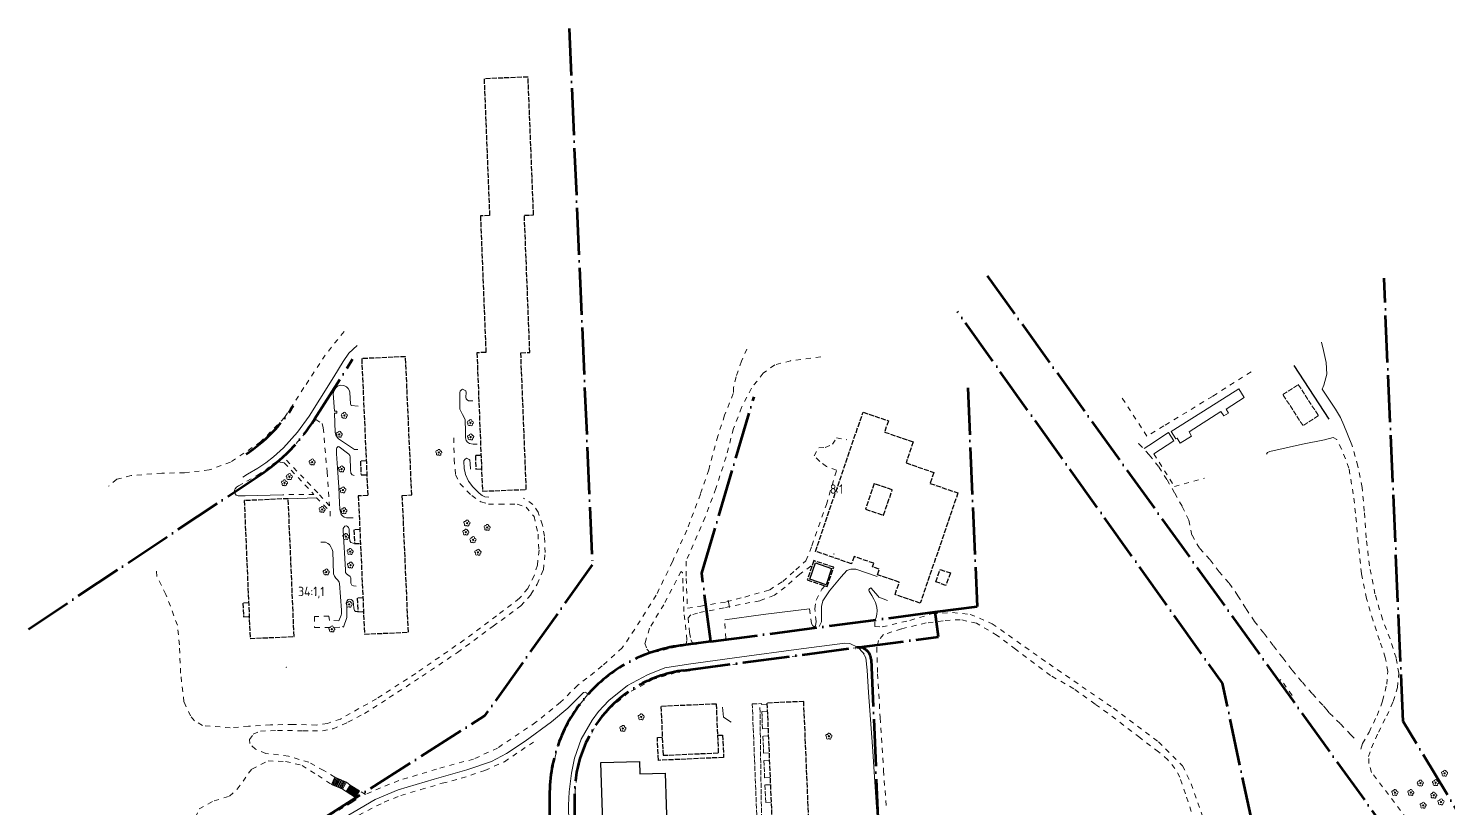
# Model space of a CAD drawing. Header units: metres. Extents: x 153803 to 154505, y 6403132 to 6403840.
# Drawn here: x 153802.8 to 154255.8, y 6403591.4 to 6403840.2 of the extents above; entities that cross this region are included whole.
import ezdxf
from ezdxf.enums import TextEntityAlignment as Align

# ---------------------------------------------------------------- set-up
doc = ezdxf.new("R2010")
doc.units = ezdxf.units.M
for name, pattern in [('Användninggräns', [19.1, 15, -2, 0.1, -2]), ('Hus', [2, 1.6, -0.4]), ('Vägkant-kantremsa', [3.2, 1.6, -1.6])]:
    doc.linetypes.add(name, pattern=pattern)
for name, color, linetype, lineweight in [('BYG_HUSLIV_BYGG_L', 41, 'Continuous', 25), ('BYG_SKÄRMTAK_TAKKONTUR', 131, 'Hus', 18), ('BYG_TAKKONTUR_BYGG_L', 4, 'Hus', 25), ('BYG_TAKKONTUR_UTBYGG_L', 4, 'Hus', 25), ('DP_ANVÄNDNING_GRÄNS', 143, 'Användninggräns', 70), ('FAS_FASTIGHETSBET', 239, 'Continuous', 18), ('FAS_KVARTERSNAMN', 55, 'Continuous', 35), ('PRI_MARK_MUR', 181, 'Continuous', 25), ('PRI_MARK_STAKET_GRIND', 2, 'Staket', 18), ('PRI_MARK_TRAPPA_PLANSTEG', 40, 'Continuous', 18), ('PRI_MARK_TRAPPA_YTTER', 51, 'Continuous', 18), ('PRI_MARKSLAG_LÖVTRÄD', 100, 'Continuous', 18), ('PRI_VÄG_KANTSTÖD', 34, 'Continuous', 18), ('PRI_VÄG_STIG', 34, 'Vägkant-kantremsa', 18), ('PRI_VÄG_VÄGKANT', 34, 'Vägkant-kantremsa', 18)]:
    doc.layers.add(name, color=color, linetype=linetype, lineweight=lineweight)
doc.layers.add('FAS_FASTIGHETSBET_TXT', color=239, linetype='Continuous')
doc.styles.add('ISO', font='iso.shx')
doc.linetypes.add('Staket', pattern='A,10,[100,sma.shx,S=1,R=0,X=0,Y=0],0', length=10)

# ---------------------------------------------------------------- blocks, each defined once
blk = doc.blocks.new('PRI_M_LÖVTRÄD')
blk.add_circle((0, 0), 0.2)
for centre, radius, start, end in [((-0.601762, 0.206006), 0.384732, 57.341651, 261.23001), ((0.047722, 0.56156), 0.443002, 345.022908, 184.096476), ((0.585988, 0.07036), 0.392534, 269.444378, 106.321877), ((-0.395828, -0.476108), 0.401424, 131.233971, 330.911027), ((0.306072, -0.564084), 0.367104, 196.976003, 41.224955)]:
    blk.add_arc(centre, radius, start, end)
blk = doc.blocks.new('OSYNLIG')
blk.add_circle((0, 0), 0.005)

msp = doc.modelspace()

# ---------------------------------------------------------------- linework, layer by layer
at = {"layer": 'BYG_HUSLIV_BYGG_L'}
msp.add_polyline3d([(154052.06, 6403664.52, 96.45), (154053.84, 6403669.72, 96.45), (154059.04, 6403667.95, 96.45), (154057.27, 6403662.75, 96.45)], close=True, dxfattribs=at)
msp.add_polyline3d([(153997.7, 6403606.43, 87.74), (153997.83, 6403602.43, 87.74), (154005.92, 6403602.69, 87.74), (154007.22, 6403562.71, 87.74), (153999.12, 6403562.45, 87.74), (153999.25, 6403558.45, 87.74), (153986.96, 6403558.06, 87.74), (153985.4, 6403606.03, 87.74), (153997.7, 6403606.43, 87.74)], dxfattribs=at)
at = {"layer": 'BYG_SKÄRMTAK_TAKKONTUR'}
msp.add_polyline3d([(154209.4, 6403713.5, 83.99), (154202.99, 6403723.38, 84.14), (154207.9, 6403726.57, 83.23), (154214.31, 6403716.69, 83.08)], close=True, dxfattribs=at)
for points in [[(154040.93, 6403565.06, 91.52), (154039.18, 6403564.99, 91.52), (154039.4, 6403559.54, 91.51), (154036.37, 6403559.42, 91.51), (154033.71, 6403624.73, 91.57), (154036.63, 6403624.85, 91.57), (154036.64, 6403624.58, 91.57), (154038.42, 6403624.65, 91.57)], [(154037.07, 6403560.01, 0), (154036.16, 6403623.94, 0)], [(154038.51, 6403622.44, 91.58), (154036.76, 6403622.37, 91.58), (154036.99, 6403616.81, 91.58), (154038.75, 6403616.88, 91.58)], [(154038.85, 6403614.55, 91.58), (154037.12, 6403614.48, 91.58), (154037.34, 6403609.06, 91.58), (154039.07, 6403609.13, 91.58)], [(154039.17, 6403606.77, 91.58), (154037.44, 6403606.69, 91.58), (154037.67, 6403601.23, 91.58), (154039.4, 6403601.31, 91.58)], [(154039.5, 6403599, 91.58), (154037.77, 6403598.93, 91.58), (154038, 6403593.36, 91.58), (154039.74, 6403593.43, 91.58)]]:
    msp.add_polyline3d(points, dxfattribs=at)
at = {"layer": 'BYG_TAKKONTUR_BYGG_L'}
for points in [[(153961.63, 6403693.16, 123.53), (153959.89, 6403736.74, 123.79), (153962.76, 6403736.86, 123.43), (153961.02, 6403780.57, 123.66), (153963.95, 6403780.69, 123.43), (153962.2, 6403824.68, 123.56), (153948.17, 6403824.12, 123.65), (153949.91, 6403780.47, 123.4), (153947.01, 6403780.36, 123.78), (153948.74, 6403736.84, 123.45), (153945.88, 6403736.73, 123.74), (153947.64, 6403692.6, 123.48)], [(153924.02, 6403647.63, 127.85), (153922.07, 6403691.27, 128.26), (153925.09, 6403691.41, 127.96), (153923.12, 6403735.48, 127.97), (153909.13, 6403734.86, 127.97), (153911.07, 6403691.22, 128.03), (153908.05, 6403691.09, 128.25), (153910.02, 6403647.01, 128.03)], [(154053.86, 6403673.41, 99), (154069.05, 6403717.79, 99), (154077.13, 6403715.03, 101.06), (154075.91, 6403711.46, 101.06), (154085.06, 6403708.33, 99.43), (154082.76, 6403701.6, 100.18), (154091.6, 6403698.58, 101.97), (154090.41, 6403695.1, 101.89), (154099.34, 6403692.05, 99.65), (154087.3, 6403656.88, 99.37), (154079.25, 6403659.62, 101.28), (154080.61, 6403663.57, 100.63), (154073.65, 6403665.95, 98.89), (154074.25, 6403667.71, 100.87), (154072.09, 6403668.44, 100.06), (154072.48, 6403669.59, 100.07), (154066.18, 6403671.74, 99.69), (154065.4, 6403669.47, 99.46)], [(154075.6, 6403684.93, 99.88), (154078.38, 6403693.03, 99.94), (154072.6, 6403695, 101.47), (154069.83, 6403686.9, 101.41)], [(153887.57, 6403646.23, 127.88), (153885.68, 6403690.19, 128.02), (153871.65, 6403689.59, 128.02), (153873.54, 6403645.63, 128.02)], [(154057.65, 6403662.18, 98.9), (154059.71, 6403668.32, 98.9), (154053.31, 6403670.46, 98.9), (154051.25, 6403664.32, 98.9)], [(154092.29, 6403663.68, 99.35), (154093.67, 6403667.66, 99.35), (154096.9, 6403666.54, 98.65), (154095.51, 6403662.56, 98.65)], [(154005.25, 6403608.37, 92.53), (154022.99, 6403609.14, 92.54), (154022.31, 6403624.72, 93.6), (154004.58, 6403623.95, 93.42)], [(154052.9, 6403560.12, 91.98), (154050.14, 6403625.52, 91.91), (154038.4, 6403625.02, 91.58), (154041.16, 6403559.62, 91.49)]]:
    msp.add_polyline3d(points, close=True, dxfattribs=at)
at = {"layer": 'BYG_TAKKONTUR_UTBYGG_L'}
for points in [[(153947.18, 6403704.01, 123.53), (153945.39, 6403703.94, 123.53), (153945.56, 6403699.6, 123.53), (153947.35, 6403699.68, 123.53)], [(153910.58, 6403702.29, 127.89), (153908.72, 6403702.21, 127.89), (153908.92, 6403697.76, 127.89), (153910.78, 6403697.84, 127.89)], [(153908.53, 6403680.36, 127.89), (153906.67, 6403680.27, 127.89), (153906.87, 6403675.88, 127.89), (153908.73, 6403675.96, 127.89)], [(153873.05, 6403656.99, 127.85), (153871.23, 6403656.91, 127.88), (153871.42, 6403652.57, 127.88), (153873.24, 6403652.65, 127.85)], [(153909.5, 6403658.56, 127.93), (153907.69, 6403658.48, 127.94), (153907.89, 6403654.15, 127.94), (153909.7, 6403654.23, 127.93)], [(154022.74, 6403614.78, 90.33), (154024.26, 6403614.84, 90.61), (154024.57, 6403607.67, 90.25), (154003.78, 6403606.76, 90.26), (154003.46, 6403614.06, 90.61), (154005, 6403614.13, 90.59)]]:
    msp.add_polyline3d(points, dxfattribs=at)
at = {"layer": 'DP_ANVÄNDNING_GRÄNS', "flags": 128}
for points in [[(153975.31, 6403840.18), (153982.69, 6403669.06)], [(154108.61, 6403761.31), (154279.74, 6403523.61), (154286.45, 6403523.94), (154287.52, 6403501.45), (154268.09, 6403500.71), (154226.75, 6403509.78)], [(154241.34, 6403619.15), (154235.24, 6403760.56)], [(154205.21, 6403530.55), (154183.73, 6403631.33), (154099.18, 6403749.85)], [(153894.12, 6403715.56), (153906.23, 6403734.66)], [(154017.61, 6403666.46), (154034.27, 6403722.64)], [(154102.43, 6403725.59), (154105.44, 6403655.86)], [(153802.81, 6403648.6), (153876.68, 6403697.75)], [(153982.69, 6403669.06), (153948.3, 6403620.94)], [(154020.49, 6403644.65), (154017.61, 6403666.46)], [(154092.04, 6403654.09), (154105.44, 6403655.86)], [(154020.49, 6403644.65), (154092.04, 6403654.09)], [(154093.09, 6403646.16), (154092.04, 6403654.09)], [(154067.11, 6403642.74), (154093.09, 6403646.16)], [(154020.49, 6403644.65), (154010.78, 6403643.37)], [(154011.83, 6403635.44), (154067.11, 6403642.74)], [(154071.63, 6403638.94), (154073.95, 6403585.16)], [(153879.74, 6403577.29), (153948.3, 6403620.94)], [(154275.21, 6403563.07), (154241.34, 6403619.15)], [(153969.05, 6403595.51), (153970.05, 6403422.81)], [(153977.05, 6403595.55), (153977.66, 6403489.32)]]:
    msp.add_lwpolyline(points, dxfattribs=at)
for points in [[(153872.25, 6403704.4, 0.105021), (153887.36, 6403719.85)], [(153876.68, 6403697.75, 0.10542), (153894.17, 6403715.63)], [(154010.78, 6403643.37, 0.377942), (153969.05, 6403595.51)], [(154071.63, 6403638.94, 0.441089), (154067.11, 6403642.74)], [(154011.83, 6403635.44, 0.37801), (153977.05, 6403595.55)]]:
    msp.add_lwpolyline(points, format="xyb", dxfattribs=at)
at = {"layer": 'PRI_MARK_MUR'}
msp.add_polyline3d([(154217.76, 6403715.6, 81.18), (154206.6, 6403732.73, 81.03)], dxfattribs=at)
at = {"layer": 'PRI_MARK_STAKET_GRIND'}
msp.add_polyline3d([(154026, 6403657.8, 97.44), (154026.42, 6403655.52, 97.21)], dxfattribs=at)
at = {"layer": 'PRI_MARK_TRAPPA_PLANSTEG'}
for points in [[(153899.51, 6403599.01, 103.53), (153900.54, 6403601.44, 103.65)], [(153900.82, 6403601.31, 103.5), (153899.77, 6403598.9, 103.39)], [(153900.04, 6403598.78, 103.26), (153901.11, 6403601.19, 103.36)], [(153901.39, 6403601.07, 103.21), (153900.31, 6403598.67, 103.12)], [(153900.58, 6403598.56, 102.99), (153901.68, 6403600.95, 103.07)], [(153901.97, 6403600.83, 102.92), (153900.84, 6403598.44, 102.85)], [(153901.11, 6403598.33, 102.72), (153902.25, 6403600.71, 102.78)], [(153902.54, 6403600.58, 102.64), (153901.38, 6403598.22, 102.58)], [(153901.65, 6403598.1, 102.45), (153902.83, 6403600.46, 102.49)], [(153903.11, 6403600.34, 102.35), (153901.91, 6403597.99, 102.31)], [(153902.18, 6403597.87, 102.18), (153903.4, 6403600.22, 102.2)], [(153903.69, 6403600.1, 102.06), (153902.45, 6403597.76, 102.04)], [(153902.72, 6403597.65, 101.91), (153903.97, 6403599.98, 101.91)], [(153904.26, 6403599.85, 101.77), (153902.99, 6403597.53, 101.77)], [(153904.13, 6403596.8, 101.35), (153905.42, 6403598.89, 101.5)], [(153905.67, 6403598.73, 101.36), (153904.38, 6403596.65, 101.22)], [(153904.63, 6403596.49, 101.1), (153905.92, 6403598.58, 101.22)], [(153906.17, 6403598.42, 101.08), (153904.88, 6403596.34, 100.98)], [(153905.13, 6403596.18, 100.85), (153906.42, 6403598.27, 100.94)], [(153906.67, 6403598.12, 100.8), (153905.38, 6403596.03, 100.73)], [(153905.63, 6403595.87, 100.6), (153906.92, 6403597.96, 100.65)], [(153907.17, 6403597.81, 100.51), (153905.88, 6403595.72, 100.48)], [(153906.13, 6403595.56, 100.35), (153907.42, 6403597.65, 100.37)], [(153907.67, 6403597.5, 100.23), (153906.38, 6403595.41, 100.23)], [(153906.63, 6403595.25, 100.1), (153907.92, 6403597.34, 100.09)], [(153908.17, 6403597.19, 99.95), (153906.88, 6403595.1, 99.98)], [(153907.13, 6403594.94, 99.85), (153908.42, 6403597.03, 99.81)]]:
    msp.add_polyline3d(points, dxfattribs=at)
at = {"layer": 'PRI_MARK_TRAPPA_YTTER'}
for points in [[(153904.26, 6403599.85, 101.77), (153900.54, 6403601.44, 103.65)], [(153899.51, 6403599.01, 103.53), (153902.99, 6403597.53, 101.77)], [(153904.13, 6403596.8, 101.35), (153907.13, 6403594.94, 99.85)], [(153908.42, 6403597.03, 99.81), (153905.42, 6403598.89, 101.5)]]:
    msp.add_polyline3d(points, dxfattribs=at)
at = {"layer": 'PRI_VÄG_KANTSTÖD'}
for points in [[(153881.01, 6403703.53, 116.82), (153881.02, 6403703.52, 116.79), (153884.15, 6403706.41, 116.8), (153888.68, 6403711.42, 116.88), (153892.36, 6403716.47, 116.82), (153895.82, 6403721.95, 116.72), (153900.21, 6403729.08, 116.42), (153903.25, 6403733.95, 116.28), (153905.06, 6403736.61, 116.18), (153907.67, 6403739.11, 115.76)], [(154224.97, 6403707.41, 80.9), (154222.44, 6403713.6, 80.99), (154221.38, 6403716.11, 81.02), (154219.74, 6403718.8, 80.96), (154215.54, 6403725.18, 80.95), (154216.01, 6403726.41, 81.11), (154216.95, 6403729.92, 81.72), (154216.78, 6403733.67, 82.71), (154215.97, 6403737.51, 83.67), (154215.33, 6403740.11, 83.88)], [(153908, 6403719.66, 116.92), (153905.81, 6403719.9, 117), (153905.52, 6403720.48, 117), (153905.37, 6403724.05, 117), (153905.25, 6403724.57, 117), (153904.85, 6403725.38, 117), (153904.28, 6403725.9, 116.95), (153903.48, 6403726.25, 116.95), (153902.5, 6403726.37, 116.94), (153901.46, 6403726.08, 116.94), (153900.88, 6403725.57, 116.94), (153900.3, 6403724.71, 116.92), (153900.07, 6403723.73, 116.86), (153900.44, 6403718.14, 116.86), (153901.19, 6403718.14, 116.86), (153901.19, 6403717.51, 116.86), (153900.49, 6403717.51, 116.86), (153900.69, 6403711.35, 117.1), (153900.92, 6403710.43, 117.08), (153901.26, 6403709.85, 117.06), (153901.78, 6403709.33, 117.06), (153904.01, 6403707.82, 116.92), (153906.83, 6403705.9, 116.98), (153907.86, 6403705.84, 116.98)], [(153944.63, 6403721.38, 115.26), (153943.19, 6403721.44, 115.26), (153942.73, 6403721.73, 115.26), (153942.45, 6403722.08, 115.26), (153942.39, 6403722.54, 115.26), (153942.46, 6403724.09, 115.26), (153942.34, 6403724.55, 115.26), (153941.88, 6403724.85, 115.26), (153941.31, 6403725.08, 115.26), (153940.96, 6403724.91, 115.27), (153940.56, 6403724.51, 115.27), (153940.38, 6403724.05, 115.27), (153940.47, 6403718.75, 115.27), (153940.81, 6403717.88, 115.27), (153941.27, 6403717.07, 115.27), (153942.13, 6403715.46, 115.29), (153942.18, 6403714.65, 115.29), (153942.22, 6403712.35, 115.29), (153942.27, 6403709.64, 115.29), (153942.49, 6403708.78, 115.28), (153942.84, 6403708.26, 115.28), (153943.47, 6403707.85, 115.28), (153944.68, 6403707.56, 115.28), (153945.94, 6403707.55, 115.28)], [(154161.8, 6403704.53, 79.51), (154168.18, 6403708.7, 79.4), (154166.54, 6403711.31, 79.54), (154160.23, 6403707.15, 79.58), (154158.72, 6403706.24, 79.55)], [(154220.14, 6403709.1, 80.98), (154218.98, 6403709.69, 81.02), (154216.21, 6403709.02, 80.74), (154209.24, 6403707.55, 79.95), (154198.79, 6403705.22, 79.2), (154198.1, 6403704.9, 79.23), (154197.75, 6403704.38, 79.2)], [(153906.73, 6403697.56, 116.98), (153906.04, 6403697.85, 117.01), (153905.69, 6403698.37, 117.01), (153905.59, 6403699.4, 117.01), (153905.43, 6403703.55, 117.01), (153905.38, 6403704.01, 117.02), (153905.03, 6403704.42, 117.02), (153904.58, 6403704.76, 117.02), (153901.99, 6403706.74, 117.18), (153901.59, 6403706.8, 117.18), (153901.19, 6403706.45, 117.24), (153901.13, 6403706.05, 117.34), (153901.07, 6403705.42, 117.34), (153901.06, 6403704.55, 117.49), (153901.44, 6403700, 117.7), (153901.81, 6403693.84, 118.54), (153902.08, 6403688.89, 119.34), (153902.18, 6403686.76, 119.48), (153902.35, 6403686.06, 119.56), (153902.58, 6403685.2, 119.56), (153902.98, 6403684.74, 119.6), (153903.55, 6403684.27, 119.62), (153904.3, 6403684.1, 119.66), (153905.39, 6403684.09, 119.66), (153906.37, 6403684.09, 119.66)], [(153871.26, 6403697.08, 116.86), (153872.68, 6403698, 116.86), (153876.03, 6403699.94, 116.81), (153878.51, 6403701.65, 116.82), (153881.01, 6403703.53, 116.8)], [(153949.66, 6403690.72, 115.08), (153948.45, 6403690.84, 115.21), (153947.53, 6403691.19, 115.26), (153946.55, 6403691.95, 115.26), (153944.55, 6403694.03, 115.25), (153943.18, 6403695.76, 115.23), (153942.27, 6403697.9, 115.24), (153941.98, 6403698.93, 115.24), (153941.81, 6403699.74, 115.24), (153941.71, 6403702.28, 115.24), (153942.06, 6403702.73, 115.24), (153942.52, 6403703.08, 115.24), (153942.98, 6403702.96, 115.24), (153943.44, 6403702.73, 115.24), (153943.61, 6403702.44, 115.24), (153943.72, 6403701.46, 115.24), (153943.83, 6403699.62, 115.24)], [(153869.85, 6403694.27, 117.02), (153869.21, 6403693.88, 117.04), (153868.81, 6403693.36, 117.04), (153868.58, 6403692.9, 117.04), (153868.69, 6403691.92, 117.04), (153869.08, 6403691.35, 117.04), (153869.77, 6403691.11, 117.04), (153871.96, 6403691.1, 117.04), (153883.93, 6403691.47, 117.6)], [(153894.68, 6403690.52, 118.06), (153885.68, 6403690.19, 117.77)], [(153906.85, 6403675.91, 119.83), (153906.39, 6403675.97, 119.83), (153905.7, 6403676.26, 119.83), (153905.36, 6403676.72, 119.83), (153905.25, 6403677.87, 119.8), (153905.14, 6403680.52, 119.83), (153904.97, 6403681.04, 119.82), (153904.63, 6403681.33, 119.82), (153904.23, 6403681.51, 119.82), (153903.71, 6403681.39, 119.82), (153903.48, 6403681.05, 119.82), (153903.19, 6403680.65, 119.82), (153903.18, 6403680.07, 119.82), (153903.93, 6403667.52, 119.82), (153903.98, 6403666.71, 119.8), (153904.27, 6403666.25, 119.82), (153904.72, 6403665.9, 119.82), (153905.41, 6403665.38, 119.83), (153905.64, 6403664.92, 119.83), (153905.7, 6403664.34, 119.83), (153905.69, 6403663.25, 119.83), (153906.03, 6403662.67, 119.82), (153906.55, 6403662.38, 119.82), (153907.35, 6403662.32, 119.82)], [(153901.83, 6403651.3, 119.92), (153902.59, 6403653.07, 119.97), (153902.7, 6403653.53, 119.97), (153902.65, 6403654.63, 119.97), (153902, 6403663.15, 119.82), (153901.89, 6403663.55, 119.82), (153901.49, 6403664.25, 119.82), (153900.92, 6403664.88, 119.82), (153900.4, 6403665.52, 119.82), (153900.18, 6403666.27, 119.82), (153899.87, 6403673.35, 119.85), (153899.7, 6403674.05, 119.85), (153899.3, 6403674.8, 119.85), (153898.9, 6403675.55, 119.85), (153898.32, 6403675.95, 119.85), (153897.58, 6403676.3, 119.85), (153896.77, 6403676.36, 119.85), (153896.14, 6403676.3, 119.85)], [(154055.07, 6403649.43, 95.12), (154055.76, 6403650.97, 95.19), (154055.77, 6403653.63, 95.35), (154055.75, 6403655.84, 95.56), (154056.25, 6403657.62, 95.67), (154058.33, 6403660.85, 95.92), (154062.07, 6403665.28, 96.28), (154063.88, 6403667.26, 96.41), (154065.15, 6403667.77, 96.42), (154066.77, 6403667.77, 96.44), (154073.59, 6403665.39, 96.5)], [(154072.86, 6403651.24, 95.58), (154073.28, 6403652.28, 95.69), (154073.5, 6403653.38, 95.66), (154073.51, 6403654.47, 95.71), (154073.41, 6403655.63, 95.78), (154073.26, 6403656.35, 95.84), (154073.04, 6403657.08, 95.94), (154072.54, 6403658.21, 95.98), (154071.91, 6403659.38, 96.03), (154071.34, 6403660.18, 96.26), (154070.98, 6403660.74, 96.39), (154070.91, 6403660.93, 96.45), (154070.93, 6403661.16, 96.46), (154071.14, 6403661.5, 96.64), (154071.55, 6403661.8, 96.62)], [(154073.88, 6403659.09, 96.45), (154071.58, 6403661.81, 96.48), (154071.56, 6403661.79, 96.47)], [(154073.88, 6403659.09, 96.45), (154074.09, 6403658.77, 96.45), (154076.9, 6403657.76, 96.45)], [(153908, 6403654.25, 119.84), (153907.2, 6403654.26, 119.84), (153906.8, 6403654.55, 119.84), (153906.57, 6403655.3, 119.84), (153906.46, 6403656.57, 119.84), (153906.41, 6403657.37, 119.84), (153906.24, 6403657.72, 119.84), (153905.78, 6403658.07, 119.84), (153905.37, 6403658.18, 119.84), (153904.8, 6403658.01, 119.84), (153904.39, 6403657.56, 119.86), (153904.33, 6403656.98, 119.97), (153904.38, 6403655.54, 119.97), (153904.37, 6403652.32, 120.04), (153903.31, 6403649.27, 119.98), (153903.03, 6403649.44, 120)], [(154024.94, 6403651.53, 94.28), (154037.16, 6403653.28, 94.74), (154051.98, 6403655.06, 95.19)], [(154067.45, 6403642.7, 95.17), (154064.81, 6403643.97, 95.23), (154063.26, 6403644.1, 95.23), (154047.69, 6403642.08, 94.78), (154030.36, 6403639.75, 94.16), (154013.33, 6403637.4, 93.39), (154005.8, 6403636.22, 93.14), (154000.28, 6403634.07, 92.89), (153993.93, 6403630.63, 92.65), (153987.95, 6403625.88, 92.07), (153984.68, 6403622.33, 91.79), (153982.66, 6403619.58, 91.63), (153979.16, 6403613.55, 91.17), (153977.06, 6403607.41, 90.87), (153976.05, 6403602.63, 90.75), (153975.35, 6403596.74, 90.49), (153975.13, 6403592.5, 90.15), (153975.26, 6403581.35, 89.68), (153975.41, 6403565.99, 88.9), (153975.35, 6403556.28, 88.31), (153975.76, 6403555.11, 88.18), (153976.15, 6403554.78, 88.17)], [(154044.68, 6403556.94, 88.25), (154053.61, 6403557.42, 88.58), (154056.85, 6403557.87, 88.93), (154058.84, 6403558.46, 89.07), (154063.88, 6403560.82, 89.6), (154066.6, 6403562.68, 89.72), (154069.19, 6403564.64, 89.85), (154071.98, 6403568.14, 90.24), (154072.81, 6403569.69, 90.38), (154073.92, 6403573.45, 90.57), (154074.32, 6403576.17, 90.68), (154074.27, 6403581.28, 90.98), (154073.38, 6403591.8, 91.76), (154072.05, 6403611.17, 93.38), (154070.83, 6403628.36, 94.39), (154070.33, 6403635.48, 94.77), (154069.94, 6403639.41, 94.89), (154069.04, 6403641.17, 95.06), (154067.45, 6403642.7, 95.17)], [(154069.46, 6403640.77, 95.16), (154069.04, 6403641.17, 95.02)], [(153981.12, 6403627.67, 92.09), (153980.8, 6403628.27, 92.16), (153980.46, 6403628.53, 92.16), (153979.86, 6403628.44, 92.2), (153974.89, 6403623.39, 92.57), (153969.64, 6403619, 93.15), (153961.29, 6403612.86, 94.07), (153955.33, 6403608.9, 94.83), (153950.54, 6403606.4, 95.32), (153942.7, 6403603.76, 96.23), (153932.21, 6403600.71, 97.46), (153920.8, 6403597.33, 98.6), (153913.39, 6403594.22, 99.28), (153906.68, 6403590.3, 99.97), (153899.65, 6403586.21, 100.75)], [(153972.9, 6403614.92, 91.44), (153975.3, 6403619.21, 91.72), (153978.01, 6403623.59, 91.88), (153981.12, 6403627.67, 92.09)], [(154024.27, 6403623.74, 87.52), (154024.55, 6403620.58, 87.5), (154027.03, 6403618.97, 87.52)], [(154228.4, 6403612.11, 86.37), (154227.82, 6403610.32, 86.39)]]:
    msp.add_polyline3d(points, dxfattribs=at)
msp.add_polyline3d([(154179.65, 6403719.4, 79.5), (154188.98, 6403725.23, 79.26), (154190.6, 6403722.52, 79.29), (154184.89, 6403718.79, 79.28), (154185.61, 6403717.49, 79.28), (154184.11, 6403716.65, 79.31), (154183.22, 6403717.97, 79.32), (154173.06, 6403711.48, 79.32), (154173.79, 6403710.11, 79.28), (154170.2, 6403707.9, 79.32), (154169.22, 6403709.55, 79.38), (154168.83, 6403709.26, 79.38), (154167.36, 6403711.61, 79.54)], close=True, dxfattribs=at)
at = {"layer": 'PRI_VÄG_STIG'}
msp.add_polyline3d([(154225.68, 6403613.83, 86), (154224.66, 6403614.88, 85.95), (154221.25, 6403618.46, 85.5), (154217.77, 6403621.9, 85.27), (154216.96, 6403622.86, 85.08), (154215.69, 6403624.4, 84.8), (154212.34, 6403628.03, 84.56), (154209.04, 6403631.82, 83.96), (154205.86, 6403635.62, 83.65), (154202.92, 6403639.47, 82.97), (154199.9, 6403643.37, 82.5), (154196.88, 6403647.33, 82.29), (154193.92, 6403651.08, 82.21), (154191.16, 6403655.22, 81.73), (154188.62, 6403659.26, 81.59), (154185.78, 6403663.38, 81.59), (154182.64, 6403666.9, 81.55), (154179.71, 6403670.81, 81.25), (154176.37, 6403674.4, 81.32), (154173.97, 6403678.62, 80.82), (154172.94, 6403683.38, 80.15), (154170.81, 6403687.79, 79.85), (154168.45, 6403692.07, 79.4), (154166, 6403696.3, 79.26), (154163.33, 6403700.42, 79.19), (154160.37, 6403704.18, 79.26), (154157.06, 6403707.66, 79.35), (154156.89, 6403707.96, 79.36)], dxfattribs=at)
at = {"layer": 'PRI_VÄG_VÄGKANT'}
for points in [[(153903.49, 6403743.5, 116.2), (153897.51, 6403736.01, 116.46), (153890.71, 6403725.61, 116.65), (153884.54, 6403716.08, 116.72), (153876.87, 6403708.29, 116.52), (153867.3, 6403701.89, 116.59), (153860.51, 6403699.38, 116.53), (153852.62, 6403698.46, 116.59), (153845.38, 6403698.36, 116.55), (153835.56, 6403697.57, 116.46), (153831.01, 6403696.38, 116.29), (153828.32, 6403694.18, 116.22)], [(154032.03, 6403737.94, 91.85), (154030.23, 6403734.05, 92.14), (154028.55, 6403729.04, 92.68), (154027.73, 6403725.64, 93.14), (154027.67, 6403723.76, 93.26), (154024.9, 6403716.8, 93.98), (154022.75, 6403710.15, 94.7), (154019.81, 6403699.39, 95.46), (154017.18, 6403691.69, 95.59), (154012.85, 6403680.12, 95.5), (154008.24, 6403670.08, 95.3), (154003.07, 6403659.41, 94.62), (153996.24, 6403648.57, 93.47), (153992.22, 6403642.63, 92.94), (153985.84, 6403636.85, 92.43), (153980.98, 6403632.97, 92.24), (153978.06, 6403630.7, 92.35), (153972.56, 6403625.26, 92.76), (153964.71, 6403618.91, 93.63), (153952.47, 6403610.69, 94.95), (153944.82, 6403607.18, 96.1), (153933.01, 6403603.97, 97.38), (153920.95, 6403600.31, 98.44), (153915.15, 6403597.98, 99.04), (153910.29, 6403595.83, 99.47), (153908.42, 6403597.03, 99.81)], [(154055.57, 6403735.42, 89.17), (154045.96, 6403734.21, 90.38), (154040.89, 6403732.84, 91.07), (154037.22, 6403730.25, 91.65), (154033.43, 6403725.43, 92.71), (154030.33, 6403719.3, 93.59), (154027.73, 6403712.59, 94.46), (154025.38, 6403703.56, 95.06), (154022.1, 6403693.48, 95.57), (154018.71, 6403684.3, 95.81), (154012.64, 6403670.31, 95.38), (154012.61, 6403664.71, 94.85), (154013.06, 6403655.26, 94.17), (154017.27, 6403655.94, 94.69), (154025.5, 6403657.31, 95.88), (154031.35, 6403658.85, 96.25), (154039.18, 6403661.08, 96.22), (154043.46, 6403663.79, 96.3), (154047.57, 6403667.53, 96.35), (154050.85, 6403670.41, 96.18), (154052.77, 6403675.21, 96.22), (154057.35, 6403688.3, 96.27), (154060.61, 6403699.25, 96.48), (154057.38, 6403700.49, 96.4), (154055.31, 6403702.08, 96.55), (154053.44, 6403703.86, 96.63), (154054.92, 6403706.37, 96.63), (154056.99, 6403706.51, 96.63), (154059.26, 6403707.55, 96.54), (154060.57, 6403709.58, 96.5), (154063.92, 6403709, 96.45)], [(154192.85, 6403730.64, 79.33), (154180.51, 6403722.84, 79.33), (154165, 6403713.4, 79.67), (154159.59, 6403710.14, 79.87), (154151.35, 6403722.87, 79.87)], [(153894.46, 6403715.49, 116.89), (153891.33, 6403711.51, 116.99), (153887.08, 6403706.36, 117.09), (153884.16, 6403703.53, 116.89)], [(153894.46, 6403715.49, 116.89), (153896.56, 6403714.19, 116.88), (153896.88, 6403712.85, 116.88), (153898.07, 6403698.76, 117.55), (153898.87, 6403687.94, 119.06)], [(153938.48, 6403709.59, 115.27), (153938.64, 6403702.8, 115.19), (153939.04, 6403697.83, 115.24), (153940.44, 6403695, 115.4), (153944.21, 6403691.17, 115.44), (153947.16, 6403689.15, 115.37), (153949.61, 6403688.49, 115.12), (153953.13, 6403688.47, 114.35), (153958.76, 6403688.43, 113.19), (153961.54, 6403687.52, 112.88), (153964.1, 6403684.56, 112.44), (153965.37, 6403678.94, 111.61), (153965.7, 6403673.75, 110.74), (153965.18, 6403669.01, 109.64), (153964.11, 6403665.61, 108.79), (153962.14, 6403661.6, 108.32), (153959.48, 6403658.43, 107.96), (153952.13, 6403652.84, 108), (153941.82, 6403645.15, 108.27), (153926.39, 6403634.49, 109), (153913.83, 6403626.4, 110.07), (153902.36, 6403619.94, 111.32), (153898.22, 6403618.52, 111.45), (153894.71, 6403618.03, 111.26), (153887.16, 6403618.22, 109.93), (153880.03, 6403618.05, 108.6), (153873.03, 6403617.66, 107.13), (153867.19, 6403617.13, 107.38), (153858.34, 6403617.87, 107.9), (153855.74, 6403619.4, 108.05), (153854.51, 6403620.93, 108.17), (153852.44, 6403625.41, 108.47), (153851.36, 6403634.53, 109.19), (153850.98, 6403643.62, 109.71), (153850.35, 6403649.9, 110.39), (153846.65, 6403659.67, 111.21), (153843.75, 6403665.44, 112.51), (153843.6, 6403667.75, 113.14)], [(154228.4, 6403612.11, 86.37), (154230.48, 6403615.78, 85.93), (154233.05, 6403621.09, 85.66), (154234.81, 6403625.75, 85.47), (154236.11, 6403631.08, 85.19), (154236.46, 6403635.08, 85.09), (154235.65, 6403639.56, 84.81), (154233.8, 6403645.06, 84.63), (154231.75, 6403651.26, 83.97), (154229.66, 6403658.4, 82.97), (154228.02, 6403666.32, 82.05), (154227.01, 6403676.29, 81.59), (154226.18, 6403685.61, 81.32), (154225.4, 6403691.71, 81.06), (154224.06, 6403699.9, 81), (154221.67, 6403706.1, 80.92), (154220.14, 6403709.1, 80.98)], [(154161.8, 6403704.53, 79.51), (154168.4, 6403694.05, 79.46), (154177.95, 6403696.72, 79.27)], [(154254.86, 6403572.78, 82.9), (154248.22, 6403580.59, 83.38), (154240.53, 6403590.76, 84.45), (154234.78, 6403598.36, 85.51), (154231.28, 6403602.91, 86), (154230.42, 6403605.72, 86.28), (154230.32, 6403607.98, 86.28), (154231.2, 6403610.76, 86.12), (154233.47, 6403615.71, 85.84), (154236.1, 6403620.91, 85.65), (154238.15, 6403625.55, 85.25), (154239.57, 6403629.95, 85.12), (154239.95, 6403634.54, 85.03), (154239.09, 6403639.41, 84.68), (154237.18, 6403645.55, 84.29), (154234.74, 6403651.73, 83.76), (154232.36, 6403659.81, 82.82), (154230.61, 6403668.79, 81.93), (154229.56, 6403677.73, 81.27), (154228.95, 6403686.22, 81.18), (154228.24, 6403693.8, 80.8), (154226.89, 6403700.6, 80.9), (154224.97, 6403707.41, 80.9)], [(153869.85, 6403694.27, 117.02), (153872.44, 6403695.81, 116.96), (153875.84, 6403697.7, 116.99), (153878.5, 6403699.41, 117), (153880.69, 6403701.12, 116.98), (153881.44, 6403701.69, 116.98), (153882.25, 6403701.97, 116.98), (153883.15, 6403701.88, 116.98)], [(153883.15, 6403701.88, 116.92), (153884.44, 6403701.66, 117), (153893.91, 6403691.58, 117.81), (153883.93, 6403691.47, 117.57)], [(153898.87, 6403687.94, 119.06), (153895.09, 6403692.07, 117.75), (153884.16, 6403703.53, 116.89)], [(153894.68, 6403690.52, 118.06), (153899.02, 6403686.18, 119.26)], [(153900.54, 6403601.44, 103.65), (153897.01, 6403603.54, 104.2), (153892.23, 6403606.13, 105.35), (153885.77, 6403608.08, 105.93), (153878.51, 6403608.99, 106.25), (153875.23, 6403610.32, 106.49), (153873.43, 6403612.08, 106.72), (153873.37, 6403613.39, 106.96), (153874.49, 6403615.08, 107.31), (153876.86, 6403616.09, 107.84), (153882.25, 6403616.3, 108.99), (153890.41, 6403616.17, 110.51), (153893.4, 6403616.12, 111.02), (153896.6, 6403616.17, 111.3), (153899.98, 6403616.86, 111.28), (153904.75, 6403618.89, 111.11), (153910.03, 6403621.65, 110.59), (153917.91, 6403626.75, 109.53), (153928.39, 6403633.58, 108.74), (153939.71, 6403641.19, 108.16), (153951.04, 6403649.5, 107.73), (153959.85, 6403656.03, 107.7), (153963.13, 6403659.61, 107.89), (153965.12, 6403662.97, 108.53), (153967.09, 6403667.54, 109.34), (153967.63, 6403673.08, 110.38), (153967.44, 6403678.23, 111.46), (153966.83, 6403681.8, 111.83), (153965.43, 6403685.88, 112.15), (153963.72, 6403688.36, 112.63), (153960.75, 6403690.41, 113.13)], [(153899.02, 6403686.18, 119.26), (153899.11, 6403683.73, 119.46)], [(154052.81, 6403668.58, 96.43), (154052.44, 6403668.71, 96.45), (154048.84, 6403666.11, 96.59), (154044.17, 6403661.98, 96.44), (154040.76, 6403659.39, 96.45), (154036.12, 6403657.67, 96.43), (154024.73, 6403655.41, 95.59), (154016.24, 6403653.74, 94.54), (154014.14, 6403653.12, 94.2), (154013.25, 6403652.17, 93.99), (154013.71, 6403647.53, 93.78), (154014.11, 6403645.22, 93.65), (154014.65, 6403644.21, 93.64), (154015.49, 6403643.74, 93.69)], [(154012.51, 6403643.41, 93.56), (154012.89, 6403645.16, 93.63), (154011.93, 6403654.18, 94.1), (154011.59, 6403663.23, 94.74), (154011.46, 6403666.71, 95.03), (154010.98, 6403667.03, 95.04), (154005.47, 6403656.4, 94.56), (154000.93, 6403648.86, 93.92), (153999.47, 6403644.12, 93.47), (154000.06, 6403642.17, 93.16), (154001.2, 6403641.05, 93.16)], [(154053.9, 6403649.63, 95.06), (154054.1, 6403651.09, 95.09), (154053.64, 6403655.09, 95.35), (154054.08, 6403657.88, 95.79), (154055.9, 6403661.3, 95.96), (154056.82, 6403662.45, 95.99)], [(154051.98, 6403655.06, 95.19), (154052.65, 6403650.38, 95.14), (154053.04, 6403649.69, 95.02), (154053.55, 6403649.29, 95.02), (154053.9, 6403649.63, 95.06)], [(153901.83, 6403651.3, 119.86), (153898.84, 6403651.36, 119.88), (153898.64, 6403652.76, 119.88), (153894.04, 6403652.59, 120), (153894.12, 6403649.13, 119.84), (153903.13, 6403649.19, 119.71), (153903.13, 6403649.19, 119.71)], [(154015.49, 6403643.74, 93.69), (154024.76, 6403645.08, 93.98), (154025.29, 6403645.62, 94.06), (154024.94, 6403651.53, 94.28)], [(154072.81, 6403650.9, 95.45), (154072.85, 6403649.4, 95.38), (154075.19, 6403649.3, 95.46), (154084.02, 6403651.39, 95.53), (154091.17, 6403653.54, 96.3), (154097.62, 6403653.86, 96.89), (154103.22, 6403653.32, 96.9), (154110.24, 6403650.33, 96.81), (154128.39, 6403637.49, 95.21), (154148.93, 6403623.41, 93.24), (154163.29, 6403612.63, 91.94), (154170.99, 6403605.03, 90.79), (154173.73, 6403599.25, 89.81), (154178.65, 6403585.08, 87.56), (154185.99, 6403568.62, 85.93), (154191.09, 6403559.2, 84.85)], [(154173.77, 6403590.46, 88.63), (154171.89, 6403596.08, 89.17), (154170.11, 6403601.39, 90.44), (154168.55, 6403604.21, 91.18), (154166.27, 6403606.91, 91.28), (154163.32, 6403609.46, 91.67), (154157.34, 6403614.02, 92.36), (154149.68, 6403619.91, 93.24), (154143.09, 6403624.69, 93.72), (154136.27, 6403629.6, 94.22), (154128.86, 6403633.81, 94.59), (154117.7, 6403642.22, 95.82), (154111.84, 6403646.6, 96.32), (154105.24, 6403650.5, 96.77), (154100.07, 6403651.62, 96.66), (154094.63, 6403651.28, 96.34), (154089.17, 6403650.57, 95.77), (154081.27, 6403648.67, 95.45), (154075.55, 6403646.84, 95.26), (154074, 6403645.03, 95.15), (154073.45, 6403642.8, 95.02), (154073.69, 6403634.32, 94.83), (154074.51, 6403620.37, 93.88), (154075.59, 6403603.48, 92.93), (154076.51, 6403591.11, 91.66)], [(154067.45, 6403642.7, 95.17), (154051.25, 6403640.54, 94.94), (154026.44, 6403637.13, 93.98), (154009.33, 6403634.73, 93.32), (154002.19, 6403632.6, 93.09), (153994.25, 6403628.39, 92.52), (153986.98, 6403622.2, 91.96), (153983.28, 6403616.87, 91.59), (153979.86, 6403609.86, 91.05), (153977.96, 6403604.51, 90.83), (153977.26, 6403596.94, 90.44), (153976.93, 6403588.93, 89.94), (153977.23, 6403576.68, 89.32), (153977.63, 6403558.97, 88.13), (153977.82, 6403557.47, 87.97), (153978.55, 6403557, 88.02)], [(154012.51, 6403643.41, 93.56), (154006.86, 6403642.35, 93.47), (154003.11, 6403641.34, 93.32), (154001.2, 6403641.05, 93.16)], [(154205.91, 6403627.48, 83.19), (154202.37, 6403632.56, 83.2), (154201.43, 6403631.83, 83.14)], [(153969.78, 6403518.61, 86.8), (153969.43, 6403534.95, 87.35), (153969.3, 6403561.33, 88.61), (153969.11, 6403580.08, 89.43), (153969.2, 6403587.1, 90.06), (153969.17, 6403593.46, 90.39), (153969.41, 6403600.33, 90.68), (153970.85, 6403607.92, 90.85), (153972.08, 6403612.59, 91.17), (153972.9, 6403614.92, 91.44)], [(153900.34, 6403584.42, 100.8), (153908.22, 6403589.24, 100), (153916.27, 6403593.44, 98.94), (153921.62, 6403595.53, 98.49), (153927.95, 6403597.44, 97.92), (153934.83, 6403599.44, 97.23), (153940.89, 6403601.05, 96.44), (153948.46, 6403603.53, 95.59), (153954.65, 6403606.33, 94.93), (153963.89, 6403612.57, 93.9)], [(153874.13, 6403603.99, 106.41), (153879.24, 6403606.58, 106.05), (153884.84, 6403606.4, 105.78), (153890.1, 6403605.16, 105.3), (153895.24, 6403601.94, 104.3), (153899.51, 6403599.01, 103.53)], [(153856.35, 6403580.66, 106.73), (153856.06, 6403588.54, 106.66), (153857.28, 6403591.3, 106.52), (153862.03, 6403593.87, 106.6), (153866.94, 6403595.29, 106.73), (153869.42, 6403597.52, 106.61), (153873.02, 6403602.62, 106.54), (153874.13, 6403603.99, 106.41)], [(153905.42, 6403598.89, 101.5), (153904.26, 6403599.85, 101.77)], [(153904.13, 6403596.8, 101.35), (153902.99, 6403597.53, 101.77)], [(153907.13, 6403594.94, 99.85), (153907.3, 6403594.15, 99.85), (153906.03, 6403593.27, 99.97), (153898.98, 6403589.23, 100.63), (153893.47, 6403585.72, 101.11)]]:
    msp.add_polyline3d(points, dxfattribs=at)

# ---------------------------------------------------------------- block references
at = {"layer": 'FAS_FASTIGHETSBET'}
for p in [(154060.63, 6403691.77), (153894.34, 6403659.48)]:
    msp.add_blockref('OSYNLIG', p, dxfattribs=at)
at = {"layer": 'FAS_KVARTERSNAMN'}
for p in [(154059.82, 6403672.52), (153885.05, 6403636.44)]:
    msp.add_blockref('OSYNLIG', p, dxfattribs=at)
at = {"layer": 'PRI_MARKSLAG_LÖVTRÄD'}
for p in [(153903.6, 6403716.75, 117.01), (153943.79, 6403714.41, 115.29), (153901.96, 6403710.71, 117.04), (153943.88, 6403709.86, 115.29), (153933.73, 6403704.94, 115.45), (153893.33, 6403701.88, 117.05), (153902.71, 6403699.65, 117.67), (153884.49, 6403695.25, 117.36), (153886.05, 6403697.2, 117.07), (153903.13, 6403692.97, 118.16), (153896.51, 6403686.75, 118.74), (153903.45, 6403686.35, 119.6), (153942.72, 6403682.4, 117.49), (153949.15, 6403681.02, 116.8), (153904.1, 6403678.11, 119.82), (153942.36, 6403679.51, 118.08), (153944.64, 6403677.09, 118.22), (153905.45, 6403673.32, 119.8), (153946.22, 6403673.08, 118.15), (153897.82, 6403666.8, 120.01), (153905.6, 6403669.01, 119.8), (153905.14, 6403656.51, 119.92), (153899.61, 6403648.62, 119.89), (153992.45, 6403616.92, 89.12), (153998.29, 6403620.59, 89.42), (154058.17, 6403614.44, 90.09), (154246.84, 6403599.48, 84.51), (154251.71, 6403599.62, 83.53), (154254.57, 6403602.61, 83.18), (154254.57, 6403602.61, 83.18), (154238.74, 6403596.47, 85.04), (154243.79, 6403596.48, 84.24), (154251.1, 6403595.63, 82.98), (154247.73, 6403592.4, 83.27), (154253.42, 6403593.47, 82.62)]:
    msp.add_blockref('PRI_M_LÖVTRÄD', p, dxfattribs=at)

# ---------------------------------------------------------------- texts
at = {"layer": 'FAS_FASTIGHETSBET_TXT', "color": 239, "style": 'ISO'}
for s, p in [('8:1', (154060.63, 6403691.77)), ('34:1,1', (153893.06, 6403659.12))]:
    msp.add_text(s, height=3, dxfattribs=at).set_placement(p, align=Align.CENTER)

doc.saveas('drawing.dxf')
